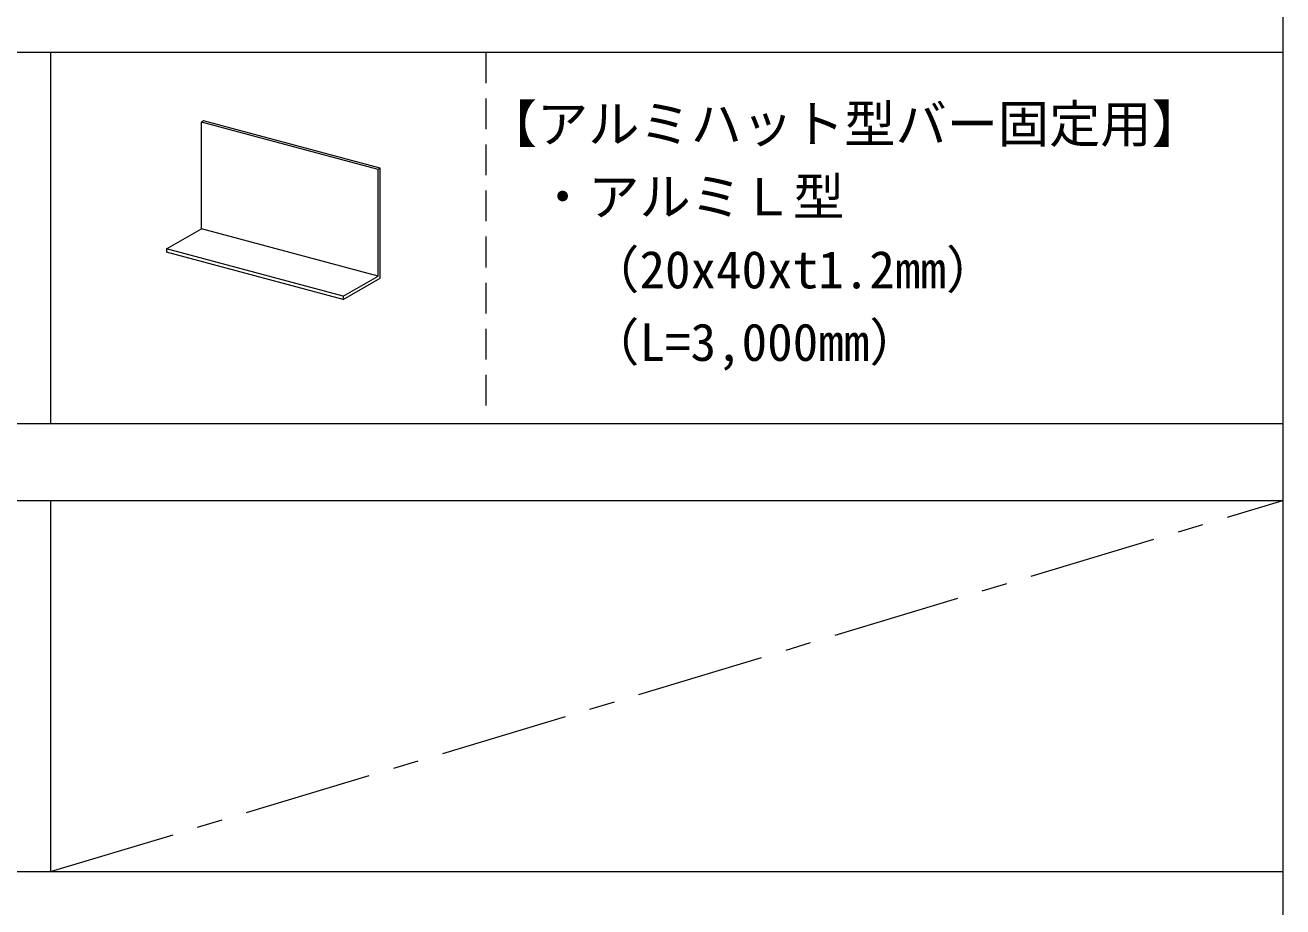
# Model space of a CAD drawing. Units: millimetres on the paper, enlarged 50 times, with parts at other scales. Extents: x -9752 to 9748, y -6991 to 6878.
# Drawn here: x -2457 to -2, y 3434 to 5156 of the extents above; entities that cross this region are included whole.
import ezdxf
from ezdxf.enums import TextEntityAlignment as Align

# ---------------------------------------------------------------- set-up
doc = ezdxf.new("R2010")
doc.units = ezdxf.units.MM
doc.header["$LTSCALE"] = 50
doc.linetypes.add('CHAIN1', pattern=[8, 5, -1, 1, -1])
doc.linetypes.add('DASHED1', pattern=[1.8, 1.2, -0.6])
for name, color, linetype, lineweight in [('1-1_中線', 7, 'Continuous', 18), ('1-6_文字', 4, 'Continuous', 9), ('F-0_中心線', 4, 'CHAIN1', 9), ('F-6_文字', 7, 'Continuous', 18)]:
    doc.layers.add(name, color=color, linetype=linetype, lineweight=lineweight)
doc.styles.add('ＭＳ ゴシック', font='')
doc.styles.get('ＭＳ ゴシック').set_extended_font_data('MS Gothic')

msp = doc.modelspace()

# ---------------------------------------------------------------- linework, layer by layer
at = {"layer": '1-1_中線'}
for p, q in [((-2108.95, 4968.43), (-2113.29, 4965.93)), ((-1768.32, 4873.49), (-2113.29, 4965.93)), ((-1763.98, 4876), (-2108.95, 4968.43)), ((-1763.98, 4876), (-1768.32, 4873.49)), ((-1763.98, 4661.71), (-1763.98, 4876)), ((-1768.32, 4665.63), (-2113.29, 4758.07)), ((-1836.35, 4626.36), (-2181.33, 4718.79)), ((-2181.33, 4718.79), (-2181.33, 4712.36)), ((-1836.35, 4619.93), (-2181.33, 4712.36)), ((-1836.35, 4619.93), (-1763.98, 4661.71)), ((-1836.35, 4626.36), (-1836.35, 4619.93))]:
    msp.add_line(p, q, dxfattribs=at)
for points in [[(-2181.33, 4718.79), (-2113.29, 4758.07), (-2113.29, 4965.93)], [(-1836.35, 4626.36), (-1768.32, 4665.63), (-1768.32, 4873.49)]]:
    msp.add_lwpolyline(points, dxfattribs=at)
at = {"layer": 'F-0_中心線'}
msp.add_line((-2407.92, 3502.5), (-1.67, 4227.5), dxfattribs=at)
at = {"layer": 'F-6_文字', "color": 3}
for p, q in [((-1.67, 6327.5), (-1.67, 2627.5)), ((-9626.67, 5102.5), (-1.67, 5102.5)), ((-9626.67, 4377.5), (-1.67, 4377.5)), ((-9626.67, 4227.5), (-1.67, 4227.5)), ((-2407.92, 4227.5), (-2407.92, 3502.5)), ((-9626.67, 3502.5), (-1.67, 3502.5))]:
    msp.add_line(p, q, dxfattribs=at)
at = {"layer": 'F-6_文字', "color": 4, "linetype": 'DASHED1', "lineweight": 9}
msp.add_line((-1557.92, 5102.5), (-1557.92, 4387.5), dxfattribs=at)
at = {"layer": 'F-6_文字', "color": 3}
msp.add_lwpolyline([(-2407.92, 5102.5), (-2407.92, 4387.5), (-2407.92, 4377.5)], dxfattribs=at)

# ---------------------------------------------------------------- texts
at = {"layer": '1-6_文字', "style": 'ＭＳ ゴシック'}
for s, p in [('【アルミハット型バー固定用】', (-1557.92, 4904.17)), ('・アルミＬ型', (-1457.92, 4761.86)), ('（20x40xt1.2mm）', (-1357.92, 4619.55)), ('（L=3,000mm）', (-1357.92, 4477.88))]:
    msp.add_text(s, height=73.31, dxfattribs=at).set_placement(p, align=Align.BOTTOM_LEFT)

doc.saveas('drawing.dxf')
